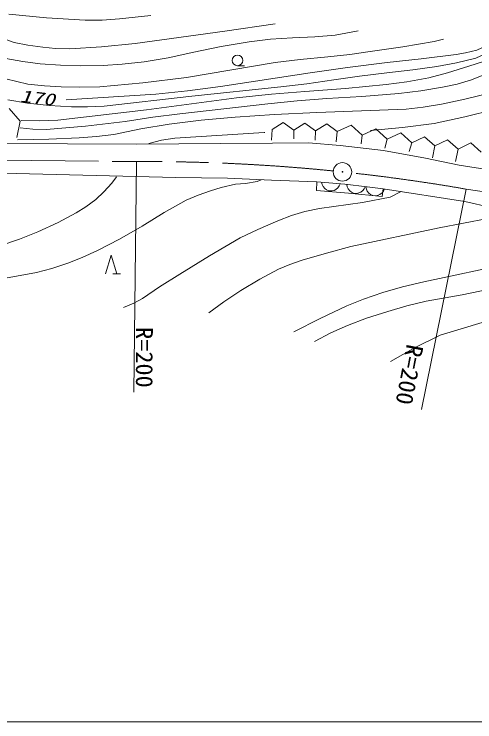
# Model space of a CAD drawing. Units: millimetres, scale not verified. Extents: x 40000 to 680000, y 20000 to 380000.
# Drawn here: x 193492 to 243228, y 205000 to 281443 of the extents above; entities that cross this region are included whole.
import ezdxf
from ezdxf.enums import TextEntityAlignment as Align

# ---------------------------------------------------------------- set-up
doc = ezdxf.new("R2010")
doc.units = ezdxf.units.MM
doc.header["$LTSCALE"] = 1000
doc.linetypes.add('CHAIN', pattern=[18.5, 12, -1.5, 3.5, -1.5])
for name, color, linetype, lineweight in [('M-BGD', 7, 'Continuous', 13), ('M-BMK', 2, 'CHAIN', 13), ('M-BMK-SRVR', 3, 'Continuous', 13), ('M-STR-HTXT', 7, 'Continuous', 13), ('M-TTL-BAND', 7, 'Continuous', 13)]:
    doc.layers.add(name, color=color, linetype=linetype, lineweight=lineweight)
doc.styles.add('ＭＳ ゴシック', font='')
doc.styles.get('ＭＳ ゴシック').set_extended_font_data('MS Gothic')

msp = doc.modelspace()

# ---------------------------------------------------------------- linework, layer by layer
at = {"layer": 'M-BGD'}
for p, q in [((217607, 275878), (218357, 275878)), ((192941, 271253), (194157, 269898)), ((194157, 269898), (193766, 268110)), ((221340, 268995), (222538, 269740)), ((222538, 269740), (223687, 268920)), ((223687, 268920), (224885, 269665)), ((224885, 269665), (226034, 268846)), ((226034, 268846), (227232, 269591)), ((227232, 269591), (228381, 268771)), ((228381, 268771), (229859, 269461)), ((229859, 269461), (231063, 268362)), ((221340, 268995), (221284, 267821)), ((223687, 268920), (223687, 267989)), ((226034, 268846), (225978, 267821)), ((228381, 268771), (228269, 267654)), ((231063, 268362), (230951, 267430)), ((231063, 268362), (232541, 269051)), ((232541, 269051), (233745, 267952)), ((233745, 267952), (235223, 268641)), ((235223, 268641), (236428, 267542)), ((221386, 267510), (225277, 267559)), ((225277, 267559), (228676, 267263)), ((233745, 267952), (233522, 266983)), ((236428, 267542), (237787, 268206)), ((237787, 268206), (238924, 267207)), ((238924, 267207), (240283, 267871)), ((240283, 267871), (241420, 266871)), ((190608, 267460), (206754, 267411)), ((206754, 267411), (215819, 267460)), ((215819, 267460), (221386, 267510)), ((228676, 267263), (233356, 266721)), ((236428, 267542), (236148, 266592)), ((238924, 267207), (238663, 265921)), ((241420, 266871), (241122, 265530)), ((241420, 266871), (242779, 267536)), ((242779, 267536), (243916, 266536)), ((233356, 266721), (237889, 265884)), ((237889, 265884), (241534, 265145)), ((241534, 265145), (246263, 264406)), ((206675, 263913), (192258, 264258)), ((210912, 263815), (206675, 263913)), ((216528, 263716), (210912, 263815)), ((221257, 263519), (216528, 263716)), ((226183, 263322), (221257, 263519)), ((226134, 262386), (226183, 263322)), ((226183, 263322), (229189, 263076)), ((226689, 263281), (226749, 263035)), ((226749, 263035), (226853, 262826)), ((228583, 262885), (228683, 263117)), ((229189, 263076), (231602, 262780)), ((229403, 263050), (229453, 262802)), ((229583, 262091), (226134, 262386)), ((226853, 262826), (227036, 262610)), ((227036, 262610), (227225, 262474)), ((227225, 262474), (227458, 262375)), ((227458, 262375), (227777, 262349)), ((227777, 262349), (228023, 262409)), ((228023, 262409), (228232, 262512)), ((228232, 262512), (228447, 262695)), ((228447, 262695), (228583, 262885)), ((229453, 262802), (229548, 262589)), ((229548, 262589), (229722, 262366)), ((229722, 262366), (229906, 262222)), ((229906, 262222), (230135, 262114)), ((230700, 262125), (230913, 262220)), ((230913, 262220), (231136, 262394)), ((231136, 262394), (231279, 262578)), ((231279, 262578), (231388, 262807)), ((231471, 262795), (231523, 262548)), ((231523, 262548), (231620, 262335)), ((231602, 262780), (233327, 262583)), ((231620, 262335), (231796, 262114)), ((233209, 262154), (233351, 262339)), ((233327, 262583), (233228, 261746)), ((233327, 262583), (242145, 261204)), ((233351, 262339), (233458, 262568)), ((233228, 261746), (229583, 262091)), ((230135, 262114), (230452, 262075)), ((230452, 262075), (230700, 262125)), ((231796, 262114), (231981, 261972)), ((231981, 261972), (232210, 261865)), ((232210, 261865), (232528, 261829)), ((232528, 261829), (232776, 261881)), ((232776, 261881), (232988, 261978)), ((232988, 261978), (233209, 262154)), ((242145, 261204), (246355, 260219)), ((203362, 253404), (203962, 255404)), ((203962, 255404), (204562, 253404)), ((204162, 253404), (204962, 253404))]:
    msp.add_line(p, q, dxfattribs=at)
for points in [[(192931, 281443), (196984, 281062), (201153, 280781), (203007, 280802), (204847, 280924), (208248, 281283)], [(192182, 278838), (193510, 278394), (194954, 278102), (196579, 277891), (197972, 277742), (199495, 277689), (202915, 277923), (206546, 278275), (216244, 279605), (221667, 280390)], [(192605, 276668), (194419, 276313), (196285, 276082), (198482, 275922), (200683, 275864), (203086, 275910), (205151, 276037), (207536, 276294), (210124, 276737), (212892, 277319), (215829, 277932), (218864, 278456), (221163, 278727), (223557, 278899), (225941, 278984), (228161, 279167), (230633, 279645)], [(192576, 274458), (194983, 273883), (196772, 273697), (198578, 273610), (200579, 273547), (202745, 273583), (207379, 274032), (212085, 274594), (221670, 276206), (224373, 276558), (227361, 276839), (229747, 277090), (231923, 277421), (235471, 277897), (238834, 278480), (239850, 278750)], [(194254, 269945), (196256, 269913), (198205, 269982), (207793, 271113), (217493, 272405), (221271, 272812), (224881, 273103), (229265, 273423), (233645, 273849), (235897, 274140), (238260, 274563), (240274, 275101), (242564, 275829), (244154, 276337), (245841, 276987), (246533, 277374), (247258, 277914), (247740, 278327)], [(231957, 268883), (235413, 269195), (238833, 269620), (242152, 270348), (245358, 271159), (246493, 271539), (247637, 272051), (250347, 273678), (253037, 275410), (253992, 276137), (254882, 276942), (256209, 278495)], [(234115, 243911), (236796, 245419), (239479, 246780), (244035, 248154), (248546, 249404), (253012, 250626), (257470, 251955), (261661, 253769), (265792, 255670), (267543, 256637), (269117, 257622), (270349, 258451), (271532, 259393), (274873, 262569), (278243, 265628), (281381, 267986), (284518, 270212), (286728, 271717), (288977, 273385), (290445, 274621), (292174, 275919), (296960, 278499)], [(192792, 272189), (194925, 271826), (197293, 271574), (199689, 271422), (201422, 271418), (203220, 271517), (212690, 272578), (222291, 273600), (225074, 273907), (227997, 274336), (230764, 274762), (233739, 275114), (236523, 275414), (239113, 275795), (241232, 276168), (243339, 276673), (246424, 278112)], [(193847, 267877), (197246, 267931), (200508, 268085), (202374, 268211), (204244, 268443), (207183, 269046), (210244, 269567), (213685, 269975), (217346, 270302), (221596, 270608), (226171, 270830), (235821, 271189), (237657, 271398), (239627, 271733), (242155, 272250), (244681, 272869), (245951, 273287), (247239, 273839), (248181, 274370), (249339, 275158), (250492, 276001), (251825, 277126), (252465, 277824)], [(194126, 269162), (195522, 269031), (196960, 269001), (201199, 269361), (205484, 269839), (208446, 270313), (211373, 270677), (220874, 271748), (224056, 272097), (227239, 272346), (231033, 272559), (235017, 272888), (237381, 273171), (239754, 273558), (241322, 273894), (242859, 274339), (244368, 274950), (246179, 275807), (247521, 276428), (248788, 277128), (249504, 277600)], [(199105, 272180), (208801, 272807), (212218, 273150), (215778, 273614), (225461, 275098), (229497, 275697), (233766, 276224), (237430, 276604), (241197, 277102), (242226, 277256), (243433, 277561), (244921, 278224)], [(208040, 267486), (209400, 267823), (210844, 268062), (220474, 268655), (220558, 268660)], [(223688, 247114), (226523, 248569), (229419, 249932), (231207, 250659), (233288, 251377), (235419, 251983), (237715, 252524), (247193, 254549), (250254, 255285), (253360, 255923), (254724, 256230), (256056, 256651), (258164, 257496), (260351, 258489), (261677, 259212), (263025, 260071), (265668, 261944), (268543, 264110), (271615, 266840)], [(180984, 255887), (181707, 255675), (182696, 255512), (184421, 255334), (186072, 255275), (187271, 255353), (188557, 255542), (190308, 255956), (192036, 256471), (194080, 257148), (196066, 257916), (198236, 258941), (200197, 259980), (201215, 260614), (202292, 261431), (203173, 262250), (204021, 263200), (204556, 263868)], [(180252, 252591), (181409, 252261), (182600, 252039), (184000, 251972), (185305, 252006), (187299, 252154), (189185, 252399), (192558, 252911), (195903, 253534), (197565, 253970), (199276, 254532), (200851, 255160), (202481, 255924), (204859, 257145), (207310, 258530), (209691, 260002), (212075, 261339), (213357, 261895), (214681, 262353), (215833, 262722), (217389, 263093), (218485, 263161), (219742, 263354), (220163, 263546)], [(205302, 249757), (206411, 250219), (207336, 250724), (209170, 251978), (211380, 253351), (214589, 255342), (217907, 257280), (219796, 258189), (221951, 259103), (223442, 259685), (224879, 260123), (226445, 260456), (228018, 260684), (231091, 261116), (234096, 261670), (235283, 262282)], [(214523, 249182), (216129, 250374), (217950, 251590), (220012, 252822), (222020, 253895), (223272, 254414), (224602, 254854), (227203, 255639), (229857, 256333), (239362, 258348), (247245, 259869)], [(225920, 246080), (227695, 247004), (229479, 247818), (231538, 248591), (233826, 249331), (235883, 249944), (237955, 250452), (241854, 251136), (245659, 251909), (248721, 252571), (251815, 253348), (254471, 254146)]]:
    msp.add_lwpolyline(points, dxfattribs=at)
msp.add_circle((217607, 276448), 570, dxfattribs=at)
at = {"layer": 'M-BMK'}
for p, q in [((190581, 265666), (206714, 265514)), ((242306, 262540), (246203, 261944))]:
    msp.add_line(p, q, dxfattribs=at)
for centre, start, end in [((207865, 65517), 84.23917, 90.32971), ((208016, 65501), 80.12784, 83.70959)]:
    msp.add_arc(centre, 200000, start, end, dxfattribs=at)
at = {"layer": 'M-BMK-SRVR'}
for radius in [1000, 40]:
    msp.add_circle((228935, 264404), radius, dxfattribs=at)
at = {"layer": 'M-STR-HTXT'}
for p, q in [((206714, 265514), (206417, 240596)), ((237480, 238744), (242306, 262540))]:
    msp.add_line(p, q, dxfattribs=at)
at = {"layer": 'M-TTL-BAND'}
msp.add_line((40000, 205000), (579000, 205000), dxfattribs=at)

# ---------------------------------------------------------------- texts
at = {"layer": 'M-BGD', "style": 'ＭＳ ゴシック', "oblique": 15, "width": 1.4}
msp.add_text('170', height=1320, rotation=353.3, dxfattribs=at).set_placement((194040, 271580), align=Align.BOTTOM_LEFT)
at = {"layer": 'M-STR-HTXT', "style": 'ＭＳ ゴシック', "width": 1.05}
for rotation, p in [(270, (206088, 247638)), (259.2, (235349, 245989))]:
    msp.add_text('R=200', height=1833, rotation=rotation, dxfattribs=at).set_placement(p, align=Align.BOTTOM_LEFT)

doc.saveas('drawing.dxf')
